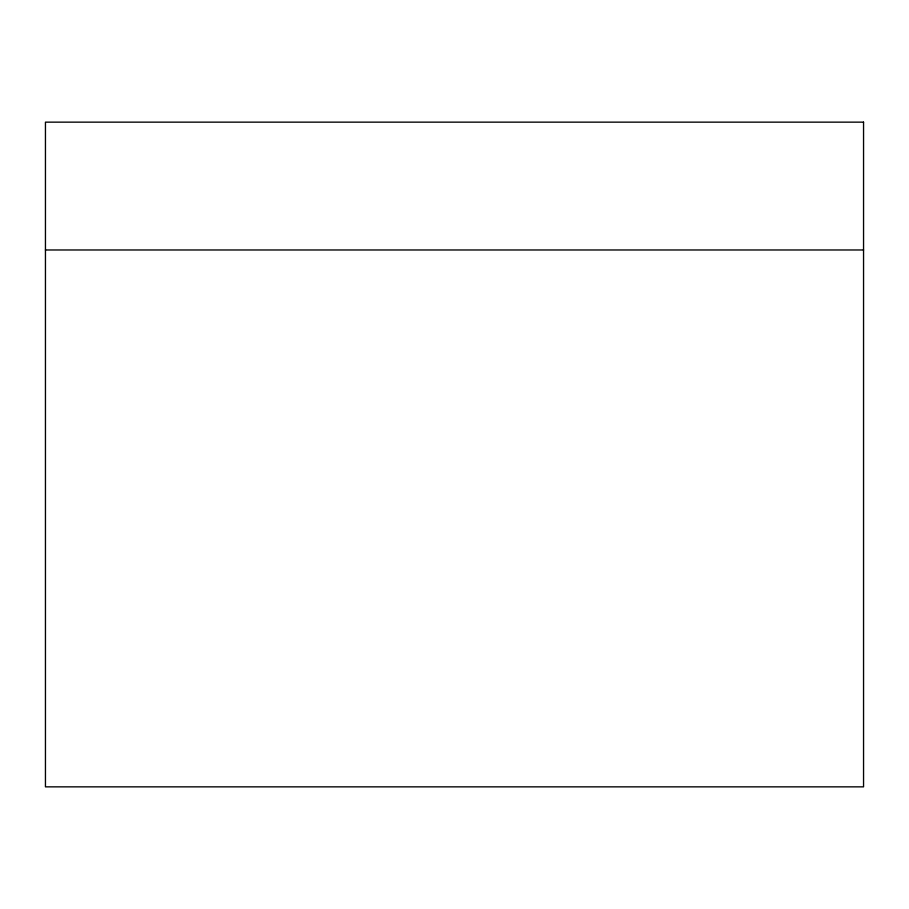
<?xml version="1.0" encoding="UTF-8"?>
<svg xmlns="http://www.w3.org/2000/svg" width="909" height="909" viewBox="0 0 909 909"><rect width="100%" height="100%" fill="white"/><g stroke="black" fill="none" stroke-linecap="round" stroke-linejoin="round"><path stroke-width="1.36" d="M45.45 249.975L863.55 249.975M863.55 122.147L45.45 122.147L45.45 786.853L863.55 786.853L863.55 122.147"/></g></svg>
